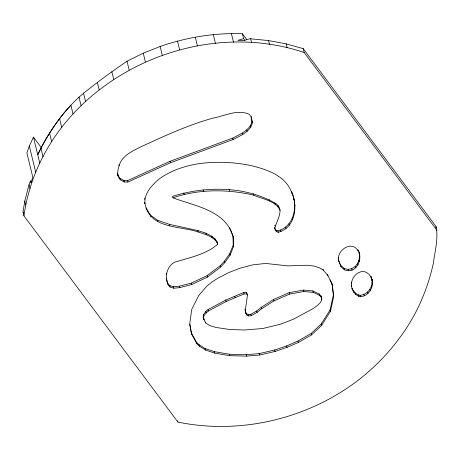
<?xml version="1.0" encoding="UTF-8"?>
<svg xmlns="http://www.w3.org/2000/svg" width="460" height="460" viewBox="0 0 460 460"><rect width="100%" height="100%" fill="white"/><g stroke="black" fill="none" stroke-linecap="round" stroke-linejoin="round"><path stroke-width="0.69" d="M233.18 236.831L233.577 246.433L230.086 255.191L224.842 262.499L220.771 267.007L207.414 277.11L191.722 284.544L179.705 287.644L173.817 288.184L170.096 287.046C166.117 283.751 166.675 278.122 166.267 273.527M274.321 227.579L276.075 230.259L277.938 230.834C294.325 226.59 298.051 205.58 291.565 191.86C298.178 205.93 295.423 227.775 278.288 232.283L276.425 231.702L274.436 228.062M144.681 199.41L144.733 198.047M203.193 317.601L203.372 314.697L205.861 311.506L207.995 309.591L225.848 300.012L243.731 292.502L246.48 292.491L247.486 294.9L245.306 310.477L245.83 313.352L247.014 315.192L248.854 315.968L251.298 315.669L257.082 312.397L261.677 308.729L273.947 300.915L289.582 294.078L303.887 291.513L313.243 292.399L319.476 295.395L321.436 297.476L321.77 299.811L320.453 302.444L317.44 305.434L312.691 308.832L293.658 319.125L280.565 324.185L262.827 328.497L244.202 330.027L229.183 329.435L215.711 327.416L209.679 325.548L205.827 323.041L203.55 319.05L203.193 317.601L204.499 319.884M203.55 319.05L203.728 316.147L203.372 314.697M233.415 237.797C226.677 210.41 195.184 206.264 172.925 197.8L172.575 196.357C205.154 186.041 244.611 185.84 274.873 202.992C285.758 209.093 276.172 220.673 274.672 229.028M435.971 227.936L436.057 226.544L303.221 48.639L286.16 43.867L268.554 40.578L249.814 38.721L244.07 40.52L237.86 40.388L243.605 38.594L244.892 40.319M436.057 226.544C438.541 238.792 434.803 251.545 433.257 263.758C429.554 280.473 423.706 296.637 415.955 311.903C402.258 337.916 382.898 360.726 359.864 378.948C309.16 418.525 241.028 435.085 177.934 422.096L23.943 215.867L23 212.008L24.777 201.077L29.043 184.638L30.371 180.941L31.654 182.666M340.722 265.322L343.976 268.295C354.74 273.188 363.159 258.808 357.972 249.861C363.549 259.014 356.051 274.752 344.327 269.744L341.073 266.771L338.359 259.733L341.073 266.771M23.943 215.867C41.866 89.159 186.363 12.868 304.163 52.497L437 230.402M338.715 261.176C335.909 250.372 352.279 239.482 358.328 251.309M371.835 279.019C374.382 286.908 368.845 296.073 360.393 296.769C356.276 295.941 352.941 292.313 352.032 288.276C353.527 291.605 356.327 294.641 360.042 295.326C368.736 294.664 374.497 284.717 371.099 276.828M189.773 324.334L191.256 332.724L196.656 342.51L199.071 344.724L205.143 348.571L214.228 351.641L229.431 354.24L246.445 354.666L259.365 353.567L274.746 349.991L286.689 345.891L298.034 341.021L311.224 333.414L321.258 323.938L330.073 309.948L333.356 295.032L332.051 283.699M191.256 332.724L191.607 334.167L197.006 343.959L199.421 346.167L205.493 350.02L214.578 353.09L229.781 355.689L246.796 356.115L259.722 355.016L275.097 351.434L287.04 347.34L298.385 342.464L311.575 334.863L321.615 325.387L330.424 311.391L333.713 296.481L332.166 284.182M352.383 289.719L351.198 285.05L351.555 286.499C350.537 279.45 355.563 272.101 362.871 271.417C367.661 271.688 371.26 275.971 372.192 280.462L371.651 278.472M251.608 118.364L250.453 115.788L249.159 114.241C237.199 108.974 224.624 115.989 212.848 118.168C187.542 125.166 163.76 136.332 139.972 147.24C131.721 151.581 121.883 155.819 119.111 165.675C117.576 170.28 116.587 175.852 120.261 179.739L124.275 181.959L127.914 182.045L170.378 162.771L233.105 139.524C240.442 135.625 250.309 131.951 252.344 122.854L251.252 116.915L252.344 122.854M166.503 274.493C167.319 269.56 169.889 264.563 174.518 262.24C189.232 257.692 205.649 254.604 217.637 244.323L216.993 241.621L214.981 238.803L211.853 236.267L205.936 233.197L197.88 230.558L169.28 224.336L157.435 220.202L150.293 215.015L146.102 207.908C153.186 228.815 181.349 226.061 198.231 232.007C205.154 234.261 213.354 236.382 217.344 243.064M117.553 173.023L117.771 174.921L119.91 178.296L123.924 180.515L127.564 180.602L170.027 161.322L232.754 138.08C240.091 134.176 249.958 130.502 251.994 121.411M41.618 148.057L33.453 137.114L29.325 146.01L26.87 152.904L32.827 177.341L30.837 182.873L30.371 180.941M166.342 278.806L167.831 283.544L169.74 285.602L173.466 286.741L179.354 286.195L191.366 283.101L207.063 275.661L220.415 265.558L224.492 261.056L229.736 253.742L233.226 244.99L233.059 236.354L229.626 227.798M246.721 39.525L242.426 33.77C214.751 32.654 187.007 37.312 160.827 46.213L143.25 53.17L127.023 61.22C112.947 70.805 99.17 80.839 85.83 91.436C64.86 108.014 49.329 130.945 37.754 154.802L39.882 163.536M73.019 113.925L70.886 105.162A208.598 191.015 -14.1 0 0 40.905 148.057L37.754 154.802L33.453 137.114M203.728 316.147L206.212 312.955L208.345 311.041L226.199 301.461L244.082 293.946L246.836 293.934L247.486 294.9M245.059 309.609L245.473 311.903L246.663 313.743L248.503 314.525L250.947 314.22L256.732 310.954L261.326 307.28L273.596 299.471L289.225 292.635L303.537 290.064L312.892 290.956L319.119 293.952L321.086 296.033L321.436 297.476M172.925 197.8C198.858 188.991 227.205 188.985 253.724 195.172C262.666 199.209 275.275 200.589 280.192 210.277M332.402 285.148L327.951 275.632L323.322 270.164L319.7 267.95L313.858 266.012L306.636 265.253L288.006 265.886L265.621 263.448L253.109 264.81L240.321 268.099L229.137 272.423L218.701 277.714L212.117 281.894L206.873 286.103L198.68 295.584L191.751 309.384L189.756 323.685L191.607 334.167M23 212.008L23.857 213.158M291.922 193.309C286.131 175.507 266.42 169.234 249.998 165.353C233.588 162.07 216.689 161.425 200.083 163.501C185.587 165.657 171.218 170.223 159.269 178.917C151.927 185.029 144.118 193.303 144.929 203.584L144.693 202.618M330.268 279.893L331.752 283.067M144.745 202.779L146.452 209.357M370.846 276.213L371.082 277.179M372.065 282.526L372.422 283.975M371.438 286.022L371.795 287.471M369.984 289.265L370.334 290.714M359.11 253.149L359.461 254.593M359.433 256.703L359.783 258.146M367.678 292.019L368.029 293.468M358.949 260.262L359.3 261.711M357.667 263.563L358.024 265.006M363.935 294.314L364.291 295.763M303.221 48.639L304.163 52.497M355.591 266.317L355.942 267.766M360.042 295.326L360.393 296.769M358.248 294.86L358.599 296.303M351.676 268.749L352.026 270.192M355.465 293.089L355.816 294.538M353.683 291.186L354.039 292.629M348.076 269.336L348.427 270.779M351.273 282.193L351.509 283.159M343.976 268.295L344.327 269.744M338.324 257.635L338.56 258.601M286.16 43.867L287.097 47.725M333.356 295.032L333.713 296.481M327.6 274.183L327.951 275.632M268.554 40.578L269.491 44.436M323.087 269.198L323.322 270.164M330.073 309.948L330.424 311.391M321.77 299.811L321.086 296.033M319.119 293.952L319.476 295.395M293.503 198.139L293.859 199.588M294.63 204.315L294.981 205.764M294.4 211.209L294.751 212.652M321.258 323.938L321.615 325.387M312.892 290.956L313.243 292.399M250.642 38.738L251.58 42.596M292.416 217.913L292.773 219.362M289.001 223.709L289.351 225.153M242.426 33.77L243.605 38.594M303.537 290.064L303.887 291.513M285.74 227.09L286.091 228.539M311.224 333.414L311.575 334.863M277.932 205.482L278.283 206.925M274.873 202.992L275.224 204.441M280.611 230.052L280.962 231.501M231.38 33.522L233.502 42.216M277.938 230.834L278.288 232.283M269.129 199.519L269.479 200.968M274.861 225.078L275.097 226.044M250.51 125.683L250.861 127.132M276.075 230.259L276.425 231.702M289.225 292.635L289.582 294.078M246.767 129.852L247.118 131.301M298.034 341.021L298.385 342.464M242.322 133.107L242.673 134.55M253.368 193.729L253.724 195.172M213.267 34.592L215.389 43.297M286.689 345.891L287.04 347.34M273.596 299.471L273.947 300.915M232.754 138.08L233.105 139.524M274.746 349.991L275.097 351.434M261.326 307.28L261.677 308.729M195.264 37.122L197.386 45.833M229.126 189.508L229.477 190.958M256.732 310.954L257.082 312.397M246.48 292.491L246.836 293.934M250.947 314.22L251.298 315.669M233.226 244.99L233.577 246.433M259.365 353.567L259.722 355.016M243.731 292.502L244.082 293.946M248.503 314.525L248.854 315.968M246.663 313.743L247.014 315.192M245.071 309.517L245.306 310.477M245.473 311.903L245.83 313.352M229.736 253.742L230.086 255.191M177.502 41.089L179.63 49.801M234.79 296.257L235.14 297.706M224.492 261.056L224.842 262.499M246.445 354.666L246.796 356.115M217.407 243.357L217.637 244.323M203.153 189.808L203.504 191.251M214.981 238.803L215.337 240.252M220.415 265.558L220.771 267.007M211.853 236.267L212.204 237.711M225.848 300.012L226.199 301.461M205.936 233.197L206.287 234.646M160.12 46.431L162.248 55.177M229.431 354.24L229.781 355.689M197.88 230.558L198.231 232.007M207.063 275.661L207.414 277.11M183.804 192.924L184.155 194.373M207.995 309.591L208.345 311.041M170.027 161.322L170.378 162.771M143.25 53.17L145.383 61.916M205.861 311.506L206.212 312.955M214.228 351.641L214.578 353.09M205.591 322.075L205.827 323.041M191.366 283.101L191.722 284.544M205.143 348.571L205.493 350.02M199.071 344.724L199.421 346.167M169.28 224.336L169.631 225.785M196.656 342.51L197.006 343.959M127.023 61.22L129.151 69.966M179.354 286.195L179.705 287.644M157.435 220.202L157.791 221.651M173.466 286.741L173.817 288.184M169.74 285.602L170.096 287.046M167.831 283.544L168.188 284.993M166.25 278.611L166.48 279.577M150.293 215.015L150.644 216.464M111.843 71.691L113.689 79.264M127.564 180.602L127.914 182.045M123.924 180.515L124.275 181.959M118.876 164.714L119.111 165.675M97.313 82.38L99.107 89.746M119.91 178.296L120.261 179.739M117.771 174.921L118.122 176.37M177.617 420.814L177.934 422.096M83.513 93.098L85.514 101.326M78.971 97.008L81.109 105.771M59.587 118.703L61.715 127.431M49.559 133.026L51.693 141.76M40.888 148.057L43.016 156.785M29.325 146.01L35.759 172.408M29.043 184.638L29.98 188.496M24.777 201.077L25.72 204.936M216.993 241.621L217.287 242.874"/></g></svg>
